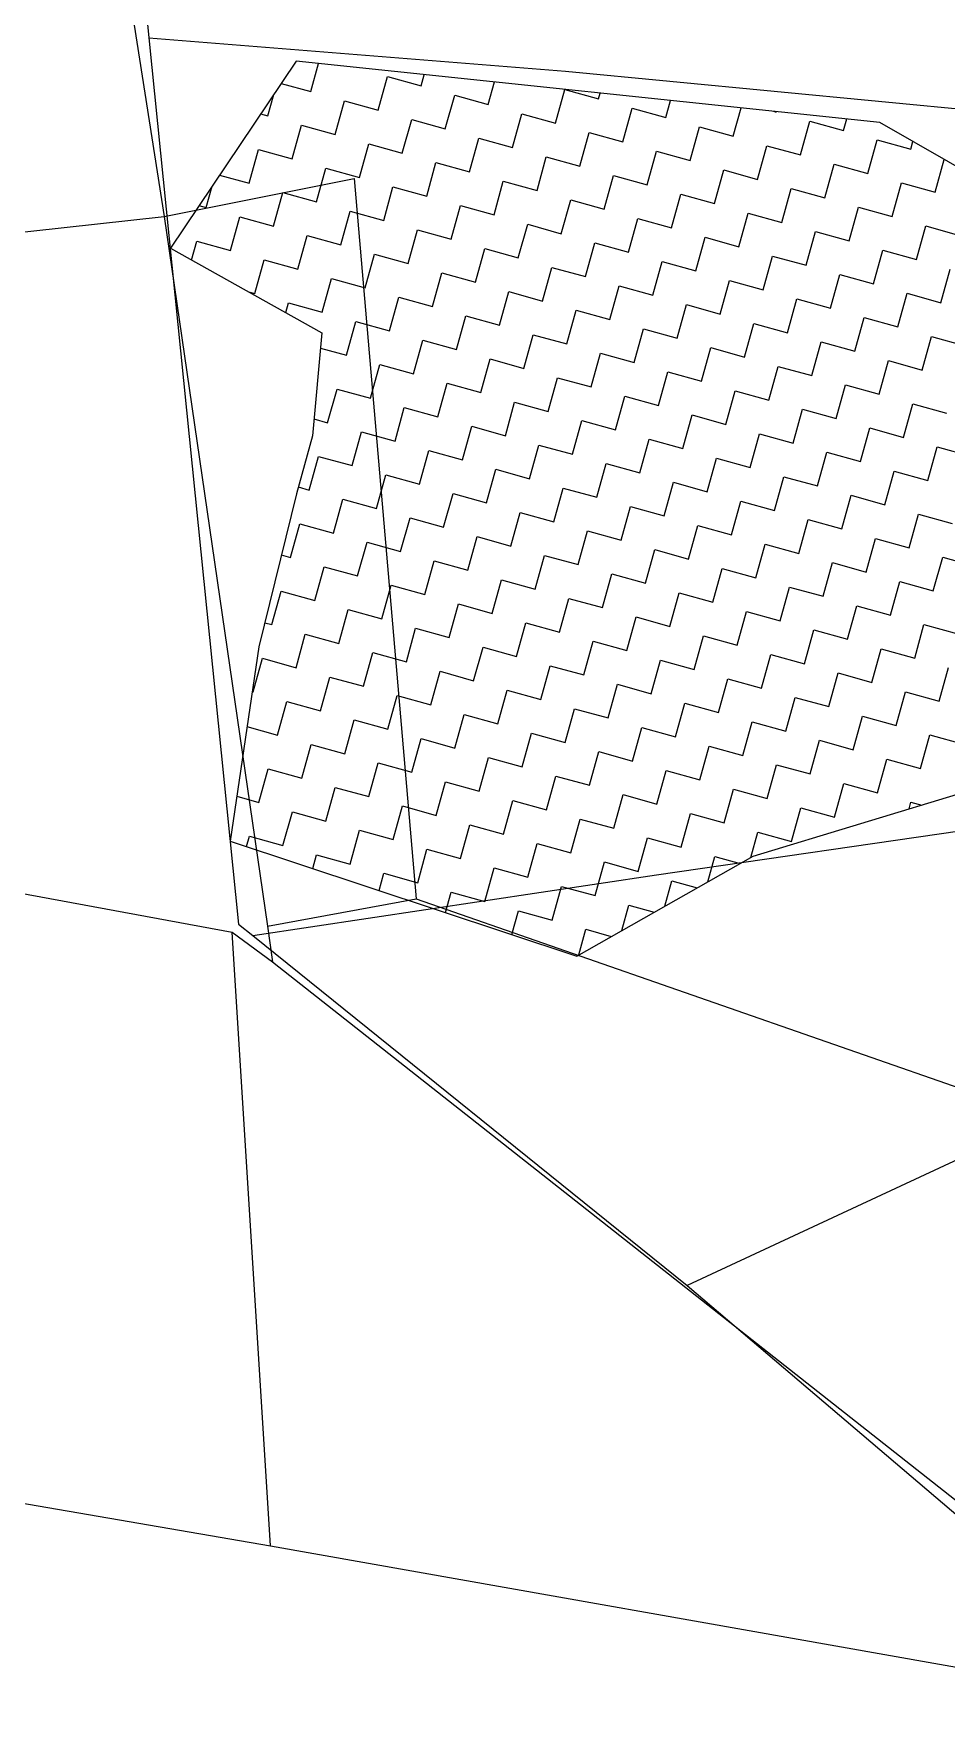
# Model space of a CAD drawing. Header units: metres. Extents: x 291974 to 293244, y 2020596 to 2023640.
# Drawn here: x 292905.9 to 292971.3, y 2022015.6 to 2022136 of the extents above; entities that cross this region are included whole.
import ezdxf

# ---------------------------------------------------------------- set-up
doc = ezdxf.new("R2010")
doc.units = ezdxf.units.M
doc.header["$MEASUREMENT"] = 0
for name, color, linetype in [('OFF', 1, 'Continuous'), ('POLY_HATCH', 12, 'Continuous'), ('POLY_PARCEL', 6, 'Continuous')]:
    doc.layers.add(name, color=color, linetype=linetype)

msp = doc.modelspace()

# ---------------------------------------------------------------- linework, layer by layer
at = {"layer": 'OFF'}
for p, q in [((292928.82, 2022125.65), (292933.26, 2022074.09)), ((292933.26, 2022074.09), (292984.39, 2022056.31))]:
    msp.add_line(p, q, dxfattribs=at)
at = {"layer": 'POLY_HATCH'}
for p, q in [((292924.67, 2022134.05), (292915.66, 2022120.67)), ((292966.49, 2022129.68), (292924.67, 2022134.05)), ((292986.08, 2022118.4), (292966.49, 2022129.68)), ((292915.66, 2022120.67), (292926.51, 2022114.62)), ((292926.51, 2022114.62), (292925.84, 2022107.24)), ((292925.84, 2022107.24), (292924.69, 2022103.09)), ((292924.69, 2022103.09), (292921.99, 2022092.14)), ((292921.99, 2022092.14), (292919.94, 2022078.23)), ((292957.42, 2022077.15), (292972.83, 2022081.82)), ((292919.94, 2022078.23), (292944.77, 2022069.99)), ((292944.77, 2022069.99), (292957.42, 2022077.15))]:
    msp.add_line(p, q, dxfattribs=at)
at = {"layer": 'POLY_HATCH', "linetype": 'Continuous'}
for p, q in [((292925.72, 2022131.88), (292926.28, 2022133.89)), ((292930.54, 2022130.55), (292931.21, 2022132.96)), ((292931.21, 2022132.96), (292933.62, 2022132.29)), ((292933.62, 2022132.29), (292933.84, 2022133.09)), ((292923.6, 2022132.47), (292925.72, 2022131.88)), ((292938.44, 2022130.95), (292938.89, 2022132.57)), ((292943.26, 2022129.61), (292943.93, 2022132.03)), ((292943.93, 2022132.03), (292946.34, 2022131.36)), ((292946.34, 2022131.36), (292946.46, 2022131.77)), ((292922.64, 2022130.14), (292923.07, 2022131.67)), ((292927.46, 2022128.81), (292928.13, 2022131.22)), ((292928.13, 2022131.22), (292930.54, 2022130.55)), ((292935.36, 2022129.21), (292936.03, 2022131.62)), ((292936.03, 2022131.62), (292938.44, 2022130.95)), ((292948.08, 2022128.28), (292948.75, 2022130.69)), ((292948.75, 2022130.69), (292951.16, 2022130.02)), ((292951.16, 2022130.02), (292951.5, 2022131.25)), ((292955.98, 2022128.68), (292956.55, 2022130.72)), ((292922.13, 2022130.28), (292922.64, 2022130.14)), ((292924.38, 2022127.06), (292925.05, 2022129.47)), ((292925.05, 2022129.47), (292927.46, 2022128.81)), ((292932.28, 2022127.47), (292932.95, 2022129.88)), ((292932.95, 2022129.88), (292935.36, 2022129.21)), ((292940.18, 2022127.87), (292940.85, 2022130.28)), ((292940.85, 2022130.28), (292943.26, 2022129.61)), ((292952.9, 2022126.94), (292953.57, 2022129.35)), ((292953.57, 2022129.35), (292955.98, 2022128.68)), ((292958.88, 2022130.48), (292959.06, 2022130.42)), ((292959.06, 2022130.42), (292959.07, 2022130.46)), ((292960.8, 2022127.35), (292961.47, 2022129.76)), ((292961.47, 2022129.76), (292963.88, 2022129.09)), ((292963.88, 2022129.09), (292964.12, 2022129.93)), ((292929.2, 2022125.73), (292929.87, 2022128.14)), ((292929.87, 2022128.14), (292932.28, 2022127.47)), ((292937.1, 2022126.13), (292937.77, 2022128.54)), ((292937.77, 2022128.54), (292940.18, 2022127.87)), ((292945, 2022126.54), (292945.67, 2022128.95)), ((292945.67, 2022128.95), (292948.08, 2022128.28)), ((292965.62, 2022126.01), (292966.29, 2022128.42)), ((292966.29, 2022128.42), (292968.7, 2022127.75)), ((292968.7, 2022127.75), (292968.86, 2022128.31)), ((292921.3, 2022125.32), (292921.97, 2022127.73)), ((292921.97, 2022127.73), (292924.38, 2022127.06)), ((292941.93, 2022124.79), (292942.59, 2022127.2)), ((292942.59, 2022127.2), (292945, 2022126.54)), ((292949.83, 2022125.2), (292950.49, 2022127.61)), ((292950.49, 2022127.61), (292952.9, 2022126.94)), ((292957.72, 2022125.6), (292958.39, 2022128.01)), ((292958.39, 2022128.01), (292960.8, 2022127.35)), ((292970.45, 2022124.67), (292971.1, 2022127.02)), ((292919.18, 2022125.91), (292921.3, 2022125.32)), ((292926.13, 2022123.98), (292926.79, 2022126.39)), ((292926.79, 2022126.39), (292929.2, 2022125.73)), ((292934.03, 2022124.39), (292934.69, 2022126.8)), ((292934.69, 2022126.8), (292937.1, 2022126.13)), ((292946.75, 2022123.46), (292947.41, 2022125.87)), ((292947.41, 2022125.87), (292949.83, 2022125.2)), ((292954.65, 2022123.86), (292955.31, 2022126.27)), ((292955.31, 2022126.27), (292957.72, 2022125.6)), ((292962.55, 2022124.27), (292963.21, 2022126.68)), ((292963.21, 2022126.68), (292965.62, 2022126.01)), ((292918.23, 2022123.58), (292918.65, 2022125.12)), ((292923.05, 2022122.24), (292923.71, 2022124.65)), ((292923.71, 2022124.65), (292926.13, 2022123.98)), ((292930.95, 2022122.65), (292931.61, 2022125.06)), ((292931.61, 2022125.06), (292934.03, 2022124.39)), ((292938.85, 2022123.05), (292939.51, 2022125.46)), ((292939.51, 2022125.46), (292941.93, 2022124.79)), ((292951.57, 2022122.12), (292952.24, 2022124.53)), ((292952.24, 2022124.53), (292954.65, 2022123.86)), ((292959.47, 2022122.52), (292960.14, 2022124.94)), ((292960.14, 2022124.94), (292962.55, 2022124.27)), ((292967.37, 2022122.93), (292968.04, 2022125.34)), ((292968.04, 2022125.34), (292970.45, 2022124.67)), ((292917.71, 2022123.72), (292918.23, 2022123.58)), ((292927.87, 2022120.91), (292928.54, 2022123.32)), ((292928.54, 2022123.32), (292930.95, 2022122.65)), ((292935.77, 2022121.31), (292936.44, 2022123.72)), ((292936.44, 2022123.72), (292938.85, 2022123.05)), ((292943.67, 2022121.71), (292944.34, 2022124.13)), ((292944.34, 2022124.13), (292946.75, 2022123.46)), ((292964.29, 2022121.19), (292964.96, 2022123.6)), ((292964.96, 2022123.6), (292967.37, 2022122.93)), ((292919.97, 2022120.5), (292920.64, 2022122.91)), ((292920.64, 2022122.91), (292923.05, 2022122.24)), ((292940.59, 2022119.97), (292941.26, 2022122.38)), ((292941.26, 2022122.38), (292943.67, 2022121.71)), ((292948.49, 2022120.38), (292949.16, 2022122.79)), ((292949.16, 2022122.79), (292951.57, 2022122.12)), ((292956.39, 2022120.78), (292957.06, 2022123.19)), ((292957.06, 2022123.19), (292959.47, 2022122.52)), ((292969.11, 2022119.85), (292969.78, 2022122.26)), ((292969.78, 2022122.26), (292972.19, 2022121.59)), ((292917.18, 2022119.82), (292917.56, 2022121.17)), ((292917.56, 2022121.17), (292919.97, 2022120.5)), ((292924.79, 2022119.16), (292925.46, 2022121.57)), ((292925.46, 2022121.57), (292927.87, 2022120.91)), ((292932.69, 2022119.57), (292933.36, 2022121.98)), ((292933.36, 2022121.98), (292935.77, 2022121.31)), ((292945.41, 2022118.64), (292946.08, 2022121.05)), ((292946.08, 2022121.05), (292948.49, 2022120.38)), ((292953.31, 2022119.04), (292953.98, 2022121.45)), ((292953.98, 2022121.45), (292956.39, 2022120.78)), ((292961.21, 2022119.45), (292961.88, 2022121.86)), ((292961.88, 2022121.86), (292964.29, 2022121.19)), ((292921.71, 2022117.42), (292922.38, 2022119.83)), ((292922.38, 2022119.83), (292924.79, 2022119.16)), ((292929.61, 2022117.83), (292930.28, 2022120.24)), ((292930.28, 2022120.24), (292932.69, 2022119.57)), ((292937.51, 2022118.23), (292938.18, 2022120.64)), ((292938.18, 2022120.64), (292940.59, 2022119.97)), ((292950.23, 2022117.3), (292950.9, 2022119.71)), ((292950.9, 2022119.71), (292953.31, 2022119.04)), ((292958.13, 2022117.7), (292958.8, 2022120.11)), ((292958.8, 2022120.11), (292961.21, 2022119.45)), ((292966.03, 2022118.11), (292966.7, 2022120.52)), ((292966.7, 2022120.52), (292969.11, 2022119.85)), ((292926.53, 2022116.08), (292927.2, 2022118.49)), ((292927.2, 2022118.49), (292929.61, 2022117.83)), ((292934.43, 2022116.49), (292935.1, 2022118.9)), ((292935.1, 2022118.9), (292937.51, 2022118.23)), ((292942.33, 2022116.89), (292943, 2022119.3)), ((292943, 2022119.3), (292945.41, 2022118.64)), ((292962.95, 2022116.37), (292963.62, 2022118.78)), ((292963.62, 2022118.78), (292966.03, 2022118.11)), ((292970.85, 2022116.77), (292971.52, 2022119.18)), ((292921.27, 2022117.54), (292921.71, 2022117.42)), ((292939.25, 2022115.15), (292939.92, 2022117.56)), ((292939.92, 2022117.56), (292942.33, 2022116.89)), ((292947.15, 2022115.56), (292947.82, 2022117.97)), ((292947.82, 2022117.97), (292950.23, 2022117.3)), ((292955.05, 2022115.96), (292955.72, 2022118.37)), ((292955.72, 2022118.37), (292958.13, 2022117.7)), ((292967.77, 2022115.03), (292968.44, 2022117.44)), ((292968.44, 2022117.44), (292970.85, 2022116.77)), ((292923.93, 2022116.06), (292924.12, 2022116.75)), ((292924.12, 2022116.75), (292926.53, 2022116.08)), ((292931.35, 2022114.75), (292932.02, 2022117.16)), ((292932.02, 2022117.16), (292934.43, 2022116.49)), ((292944.07, 2022113.82), (292944.74, 2022116.23)), ((292944.74, 2022116.23), (292947.15, 2022115.56)), ((292951.97, 2022114.22), (292952.64, 2022116.63)), ((292952.64, 2022116.63), (292955.05, 2022115.96)), ((292959.87, 2022114.62), (292960.54, 2022117.04)), ((292960.54, 2022117.04), (292962.95, 2022116.37)), ((292928.27, 2022113.01), (292928.94, 2022115.42)), ((292928.94, 2022115.42), (292931.35, 2022114.75)), ((292936.17, 2022113.41), (292936.84, 2022115.82)), ((292936.84, 2022115.82), (292939.25, 2022115.15)), ((292948.89, 2022112.48), (292949.56, 2022114.89)), ((292949.56, 2022114.89), (292951.97, 2022114.22)), ((292956.79, 2022112.88), (292957.46, 2022115.29)), ((292957.46, 2022115.29), (292959.87, 2022114.62)), ((292964.69, 2022113.29), (292965.36, 2022115.7)), ((292965.36, 2022115.7), (292967.77, 2022115.03)), ((292933.09, 2022111.67), (292933.76, 2022114.08)), ((292933.76, 2022114.08), (292936.17, 2022113.41)), ((292940.99, 2022112.07), (292941.66, 2022114.48)), ((292941.66, 2022114.48), (292944.07, 2022113.82)), ((292961.61, 2022111.55), (292962.28, 2022113.96)), ((292962.28, 2022113.96), (292964.69, 2022113.29)), ((292969.51, 2022111.95), (292970.18, 2022114.36)), ((292970.18, 2022114.36), (292972.59, 2022113.69)), ((292926.41, 2022113.52), (292928.27, 2022113.01)), ((292937.91, 2022110.33), (292938.58, 2022112.74)), ((292938.58, 2022112.74), (292940.99, 2022112.07)), ((292945.81, 2022110.74), (292946.48, 2022113.15)), ((292946.48, 2022113.15), (292948.89, 2022112.48)), ((292953.71, 2022111.14), (292954.38, 2022113.55)), ((292954.38, 2022113.55), (292956.79, 2022112.88)), ((292966.43, 2022110.21), (292967.1, 2022112.62)), ((292967.1, 2022112.62), (292969.51, 2022111.95)), ((292930.01, 2022109.93), (292930.68, 2022112.34)), ((292930.68, 2022112.34), (292933.09, 2022111.67)), ((292942.73, 2022108.99), (292943.4, 2022111.4)), ((292943.4, 2022111.4), (292945.81, 2022110.74)), ((292950.63, 2022109.4), (292951.3, 2022111.81)), ((292951.3, 2022111.81), (292953.71, 2022111.14)), ((292958.53, 2022109.8), (292959.2, 2022112.21)), ((292959.2, 2022112.21), (292961.61, 2022111.55)), ((292926.93, 2022108.18), (292927.6, 2022110.59)), ((292927.6, 2022110.59), (292930.01, 2022109.93)), ((292934.83, 2022108.59), (292935.5, 2022111)), ((292935.5, 2022111), (292937.91, 2022110.33)), ((292947.56, 2022107.66), (292948.22, 2022110.07)), ((292948.22, 2022110.07), (292950.63, 2022109.4)), ((292955.46, 2022108.06), (292956.12, 2022110.47)), ((292956.12, 2022110.47), (292958.53, 2022109.8)), ((292963.36, 2022108.47), (292964.02, 2022110.88)), ((292964.02, 2022110.88), (292966.43, 2022110.21)), ((292931.76, 2022106.85), (292932.42, 2022109.26)), ((292932.42, 2022109.26), (292934.83, 2022108.59)), ((292939.66, 2022107.25), (292940.32, 2022109.66)), ((292940.32, 2022109.66), (292942.73, 2022108.99)), ((292960.28, 2022106.72), (292960.95, 2022109.14)), ((292960.95, 2022109.14), (292963.36, 2022108.47)), ((292968.18, 2022107.13), (292968.85, 2022109.54)), ((292968.85, 2022109.54), (292971.26, 2022108.87)), ((292925.95, 2022108.46), (292926.93, 2022108.18)), ((292936.58, 2022105.51), (292937.25, 2022107.92)), ((292937.25, 2022107.92), (292939.66, 2022107.25)), ((292944.48, 2022105.92), (292945.15, 2022108.33)), ((292945.15, 2022108.33), (292947.56, 2022107.66)), ((292952.38, 2022106.32), (292953.05, 2022108.73)), ((292953.05, 2022108.73), (292955.46, 2022108.06)), ((292965.1, 2022105.39), (292965.77, 2022107.8)), ((292965.77, 2022107.8), (292968.18, 2022107.13)), ((292928.68, 2022105.11), (292929.35, 2022107.52)), ((292929.35, 2022107.52), (292931.76, 2022106.85)), ((292941.4, 2022104.17), (292942.07, 2022106.58)), ((292942.07, 2022106.58), (292944.48, 2022105.92)), ((292949.3, 2022104.58), (292949.97, 2022106.99)), ((292949.97, 2022106.99), (292952.38, 2022106.32)), ((292957.2, 2022104.98), (292957.87, 2022107.39)), ((292957.87, 2022107.39), (292960.28, 2022106.72)), ((292969.92, 2022104.05), (292970.59, 2022106.46)), ((292970.59, 2022106.46), (292973, 2022105.79)), ((292925.6, 2022103.36), (292926.27, 2022105.77)), ((292926.27, 2022105.77), (292928.68, 2022105.11)), ((292933.5, 2022103.77), (292934.17, 2022106.18)), ((292934.17, 2022106.18), (292936.58, 2022105.51)), ((292946.22, 2022102.84), (292946.89, 2022105.25)), ((292946.89, 2022105.25), (292949.3, 2022104.58)), ((292954.12, 2022103.24), (292954.79, 2022105.65)), ((292954.79, 2022105.65), (292957.2, 2022104.98)), ((292962.02, 2022103.65), (292962.69, 2022106.06)), ((292962.69, 2022106.06), (292965.1, 2022105.39)), ((292930.42, 2022102.03), (292931.09, 2022104.44)), ((292931.09, 2022104.44), (292933.5, 2022103.77)), ((292938.32, 2022102.43), (292938.99, 2022104.84)), ((292938.99, 2022104.84), (292941.4, 2022104.17)), ((292958.94, 2022101.9), (292959.61, 2022104.31)), ((292959.61, 2022104.31), (292962.02, 2022103.65)), ((292966.84, 2022102.31), (292967.51, 2022104.72)), ((292967.51, 2022104.72), (292969.92, 2022104.05)), ((292924.82, 2022103.58), (292925.6, 2022103.36)), ((292935.24, 2022100.69), (292935.91, 2022103.1)), ((292935.91, 2022103.1), (292938.32, 2022102.43)), ((292943.14, 2022101.09), (292943.81, 2022103.5)), ((292943.81, 2022103.5), (292946.22, 2022102.84)), ((292951.04, 2022101.5), (292951.71, 2022103.91)), ((292951.71, 2022103.91), (292954.12, 2022103.24)), ((292963.76, 2022100.57), (292964.43, 2022102.98)), ((292964.43, 2022102.98), (292966.84, 2022102.31)), ((292927.34, 2022100.28), (292928.01, 2022102.7)), ((292928.01, 2022102.7), (292930.42, 2022102.03)), ((292940.06, 2022099.35), (292940.73, 2022101.76)), ((292940.73, 2022101.76), (292943.14, 2022101.09)), ((292947.96, 2022099.76), (292948.63, 2022102.17)), ((292948.63, 2022102.17), (292951.04, 2022101.5)), ((292955.86, 2022100.16), (292956.53, 2022102.57)), ((292956.53, 2022102.57), (292958.94, 2022101.9)), ((292968.58, 2022099.23), (292969.25, 2022101.64)), ((292969.25, 2022101.64), (292971.66, 2022100.97)), ((292924.26, 2022098.54), (292924.93, 2022100.95)), ((292924.93, 2022100.95), (292927.34, 2022100.28)), ((292932.16, 2022098.95), (292932.83, 2022101.36)), ((292932.83, 2022101.36), (292935.24, 2022100.69)), ((292944.88, 2022098.02), (292945.55, 2022100.43)), ((292945.55, 2022100.43), (292947.96, 2022099.76)), ((292952.78, 2022098.42), (292953.45, 2022100.83)), ((292953.45, 2022100.83), (292955.86, 2022100.16)), ((292960.68, 2022098.82), (292961.35, 2022101.24)), ((292961.35, 2022101.24), (292963.76, 2022100.57)), ((292929.08, 2022097.21), (292929.75, 2022099.62)), ((292929.75, 2022099.62), (292932.16, 2022098.95)), ((292936.98, 2022097.61), (292937.65, 2022100.02)), ((292937.65, 2022100.02), (292940.06, 2022099.35)), ((292957.6, 2022097.08), (292958.27, 2022099.49)), ((292958.27, 2022099.49), (292960.68, 2022098.82)), ((292965.5, 2022097.49), (292966.17, 2022099.9)), ((292966.17, 2022099.9), (292968.58, 2022099.23)), ((292923.61, 2022098.72), (292924.26, 2022098.54)), ((292933.9, 2022095.87), (292934.57, 2022098.28)), ((292934.57, 2022098.28), (292936.98, 2022097.61)), ((292941.8, 2022096.27), (292942.47, 2022098.68)), ((292942.47, 2022098.68), (292944.88, 2022098.02)), ((292949.7, 2022096.68), (292950.37, 2022099.09)), ((292950.37, 2022099.09), (292952.78, 2022098.42)), ((292962.42, 2022095.75), (292963.09, 2022098.16)), ((292963.09, 2022098.16), (292965.5, 2022097.49)), ((292970.32, 2022096.15), (292970.99, 2022098.56)), ((292970.99, 2022098.56), (292973.4, 2022097.89)), ((292926, 2022095.46), (292926.67, 2022097.87)), ((292926.67, 2022097.87), (292929.08, 2022097.21)), ((292938.72, 2022094.53), (292939.39, 2022096.94)), ((292939.39, 2022096.94), (292941.8, 2022096.27)), ((292946.62, 2022094.94), (292947.29, 2022097.35)), ((292947.29, 2022097.35), (292949.7, 2022096.68)), ((292954.52, 2022095.34), (292955.19, 2022097.75)), ((292955.19, 2022097.75), (292957.6, 2022097.08)), ((292967.24, 2022094.41), (292967.91, 2022096.82)), ((292967.91, 2022096.82), (292970.32, 2022096.15)), ((292922.92, 2022093.72), (292923.59, 2022096.13)), ((292923.59, 2022096.13), (292926, 2022095.46)), ((292930.82, 2022094.13), (292931.49, 2022096.54)), ((292931.49, 2022096.54), (292933.9, 2022095.87)), ((292943.54, 2022093.19), (292944.21, 2022095.6)), ((292944.21, 2022095.6), (292946.62, 2022094.94)), ((292951.44, 2022093.6), (292952.11, 2022096.01)), ((292952.11, 2022096.01), (292954.52, 2022095.34)), ((292959.34, 2022094), (292960.01, 2022096.41)), ((292960.01, 2022096.41), (292962.42, 2022095.75)), ((292927.74, 2022092.38), (292928.41, 2022094.8)), ((292928.41, 2022094.8), (292930.82, 2022094.13)), ((292935.64, 2022092.79), (292936.31, 2022095.2)), ((292936.31, 2022095.2), (292938.72, 2022094.53)), ((292956.27, 2022092.26), (292956.93, 2022094.67)), ((292956.93, 2022094.67), (292959.34, 2022094)), ((292964.17, 2022092.67), (292964.83, 2022095.08)), ((292964.83, 2022095.08), (292967.24, 2022094.41)), ((292922.42, 2022093.86), (292922.92, 2022093.72)), ((292932.57, 2022091.05), (292933.23, 2022093.46)), ((292933.23, 2022093.46), (292935.64, 2022092.79)), ((292940.47, 2022091.45), (292941.13, 2022093.86)), ((292941.13, 2022093.86), (292943.54, 2022093.19)), ((292948.37, 2022091.86), (292949.03, 2022094.27)), ((292949.03, 2022094.27), (292951.44, 2022093.6)), ((292961.09, 2022090.92), (292961.75, 2022093.34)), ((292961.75, 2022093.34), (292964.17, 2022092.67)), ((292968.99, 2022091.33), (292969.65, 2022093.74)), ((292969.65, 2022093.74), (292972.07, 2022093.07)), ((292924.67, 2022090.64), (292925.33, 2022093.05)), ((292925.33, 2022093.05), (292927.74, 2022092.38)), ((292937.39, 2022089.71), (292938.06, 2022092.12)), ((292938.06, 2022092.12), (292940.47, 2022091.45)), ((292945.29, 2022090.12), (292945.95, 2022092.53)), ((292945.95, 2022092.53), (292948.37, 2022091.86)), ((292953.19, 2022090.52), (292953.85, 2022092.93)), ((292953.85, 2022092.93), (292956.27, 2022092.26)), ((292965.91, 2022089.59), (292966.58, 2022092)), ((292966.58, 2022092), (292968.99, 2022091.33)), ((292921.59, 2022088.9), (292922.26, 2022091.31)), ((292922.26, 2022091.31), (292924.67, 2022090.64)), ((292929.49, 2022089.31), (292930.16, 2022091.72)), ((292930.16, 2022091.72), (292932.57, 2022091.05)), ((292950.11, 2022088.78), (292950.78, 2022091.19)), ((292950.78, 2022091.19), (292953.19, 2022090.52)), ((292958.01, 2022089.18), (292958.68, 2022091.59)), ((292958.68, 2022091.59), (292961.09, 2022090.92)), ((292926.41, 2022087.56), (292927.08, 2022089.97)), ((292927.08, 2022089.97), (292929.49, 2022089.31)), ((292934.31, 2022087.97), (292934.98, 2022090.38)), ((292934.98, 2022090.38), (292937.39, 2022089.71)), ((292942.21, 2022088.37), (292942.88, 2022090.78)), ((292942.88, 2022090.78), (292945.29, 2022090.12)), ((292954.93, 2022087.44), (292955.6, 2022089.85)), ((292955.6, 2022089.85), (292958.01, 2022089.18)), ((292962.83, 2022087.85), (292963.5, 2022090.26)), ((292963.5, 2022090.26), (292965.91, 2022089.59)), ((292970.73, 2022088.25), (292971.4, 2022090.66)), ((292921.52, 2022088.92), (292921.59, 2022088.9)), ((292931.23, 2022086.23), (292931.9, 2022088.64)), ((292931.9, 2022088.64), (292934.31, 2022087.97)), ((292939.13, 2022086.63), (292939.8, 2022089.04)), ((292939.8, 2022089.04), (292942.21, 2022088.37)), ((292947.03, 2022087.04), (292947.7, 2022089.45)), ((292947.7, 2022089.45), (292950.11, 2022088.78)), ((292959.75, 2022086.1), (292960.42, 2022088.51)), ((292960.42, 2022088.51), (292962.83, 2022087.85)), ((292967.65, 2022086.51), (292968.32, 2022088.92)), ((292968.32, 2022088.92), (292970.73, 2022088.25)), ((292923.33, 2022085.82), (292924, 2022088.23)), ((292924, 2022088.23), (292926.41, 2022087.56)), ((292936.05, 2022084.89), (292936.72, 2022087.3)), ((292936.72, 2022087.3), (292939.13, 2022086.63)), ((292943.95, 2022085.29), (292944.62, 2022087.7)), ((292944.62, 2022087.7), (292947.03, 2022087.04)), ((292951.85, 2022085.7), (292952.52, 2022088.11)), ((292952.52, 2022088.11), (292954.93, 2022087.44)), ((292964.57, 2022084.77), (292965.24, 2022087.18)), ((292965.24, 2022087.18), (292967.65, 2022086.51)), ((292921.15, 2022086.43), (292923.33, 2022085.82)), ((292928.15, 2022084.48), (292928.82, 2022086.9)), ((292928.82, 2022086.9), (292931.23, 2022086.23)), ((292948.77, 2022083.96), (292949.44, 2022086.37)), ((292949.44, 2022086.37), (292951.85, 2022085.7)), ((292956.67, 2022084.36), (292957.34, 2022086.77)), ((292957.34, 2022086.77), (292959.75, 2022086.1)), ((292925.07, 2022082.74), (292925.74, 2022085.15)), ((292925.74, 2022085.15), (292928.15, 2022084.48)), ((292932.97, 2022083.15), (292933.64, 2022085.56)), ((292933.64, 2022085.56), (292936.05, 2022084.89)), ((292940.87, 2022083.55), (292941.54, 2022085.96)), ((292941.54, 2022085.96), (292943.95, 2022085.29)), ((292953.59, 2022082.62), (292954.26, 2022085.03)), ((292954.26, 2022085.03), (292956.67, 2022084.36)), ((292961.49, 2022083.03), (292962.16, 2022085.44)), ((292962.16, 2022085.44), (292964.57, 2022084.77)), ((292969.39, 2022083.43), (292970.06, 2022085.84)), ((292970.06, 2022085.84), (292972.47, 2022085.17)), ((292929.89, 2022081.41), (292930.56, 2022083.82)), ((292930.56, 2022083.82), (292932.97, 2022083.15)), ((292937.79, 2022081.81), (292938.46, 2022084.22)), ((292938.46, 2022084.22), (292940.87, 2022083.55)), ((292945.69, 2022082.22), (292946.36, 2022084.63)), ((292946.36, 2022084.63), (292948.77, 2022083.96)), ((292958.41, 2022081.28), (292959.08, 2022083.69)), ((292959.08, 2022083.69), (292961.49, 2022083.03)), ((292966.31, 2022081.69), (292966.98, 2022084.1)), ((292966.98, 2022084.1), (292969.39, 2022083.43)), ((292921.99, 2022081), (292922.66, 2022083.41)), ((292922.66, 2022083.41), (292925.07, 2022082.74)), ((292934.71, 2022080.07), (292935.38, 2022082.48)), ((292935.38, 2022082.48), (292937.79, 2022081.81)), ((292942.61, 2022080.47), (292943.28, 2022082.88)), ((292943.28, 2022082.88), (292945.69, 2022082.22)), ((292950.51, 2022080.88), (292951.18, 2022083.29)), ((292951.18, 2022083.29), (292953.59, 2022082.62)), ((292920.42, 2022081.44), (292921.99, 2022081)), ((292926.81, 2022079.66), (292927.48, 2022082.07)), ((292927.48, 2022082.07), (292929.89, 2022081.41)), ((292947.43, 2022079.14), (292948.1, 2022081.55)), ((292948.1, 2022081.55), (292950.51, 2022080.88)), ((292955.33, 2022079.54), (292956, 2022081.95)), ((292956, 2022081.95), (292958.41, 2022081.28)), ((292963.23, 2022079.95), (292963.9, 2022082.36)), ((292963.9, 2022082.36), (292966.31, 2022081.69)), ((292923.73, 2022077.92), (292924.4, 2022080.33)), ((292924.4, 2022080.33), (292926.81, 2022079.66)), ((292931.63, 2022078.33), (292932.3, 2022080.74)), ((292932.3, 2022080.74), (292934.71, 2022080.07)), ((292939.53, 2022078.73), (292940.2, 2022081.14)), ((292940.2, 2022081.14), (292942.61, 2022080.47)), ((292952.25, 2022077.8), (292952.92, 2022080.21)), ((292952.92, 2022080.21), (292955.33, 2022079.54)), ((292960.15, 2022078.2), (292960.82, 2022080.61)), ((292960.82, 2022080.61), (292963.23, 2022079.95)), ((292968.59, 2022080.53), (292968.72, 2022081.02)), ((292968.72, 2022081.02), (292969.49, 2022080.81)), ((292928.55, 2022076.58), (292929.22, 2022079)), ((292929.22, 2022079), (292931.63, 2022078.33)), ((292936.45, 2022076.99), (292937.12, 2022079.4)), ((292937.12, 2022079.4), (292939.53, 2022078.73)), ((292944.35, 2022077.39), (292945.02, 2022079.8)), ((292945.02, 2022079.8), (292947.43, 2022079.14)), ((292957.24, 2022077.04), (292957.74, 2022078.87)), ((292957.74, 2022078.87), (292960.15, 2022078.2)), ((292921.12, 2022077.84), (292921.32, 2022078.59)), ((292921.32, 2022078.59), (292923.73, 2022077.92)), ((292933.38, 2022075.25), (292934.04, 2022077.66)), ((292934.04, 2022077.66), (292936.45, 2022076.99)), ((292941.28, 2022075.65), (292941.94, 2022078.06)), ((292941.94, 2022078.06), (292944.35, 2022077.39)), ((292949.18, 2022076.06), (292949.84, 2022078.47)), ((292949.84, 2022078.47), (292952.25, 2022077.8)), ((292925.87, 2022076.27), (292926.14, 2022077.25)), ((292926.14, 2022077.25), (292928.55, 2022076.58)), ((292946.1, 2022074.32), (292946.76, 2022076.73)), ((292946.76, 2022076.73), (292949.18, 2022076.06)), ((292954.16, 2022075.3), (292954.66, 2022077.13)), ((292954.66, 2022077.13), (292956.49, 2022076.62)), ((292930.62, 2022074.69), (292930.96, 2022075.92)), ((292930.96, 2022075.92), (292933.38, 2022075.25)), ((292938.2, 2022073.91), (292938.86, 2022076.32)), ((292938.86, 2022076.32), (292941.28, 2022075.65)), ((292951.08, 2022073.56), (292951.59, 2022075.39)), ((292951.59, 2022075.39), (292953.41, 2022074.88)), ((292935.38, 2022073.11), (292935.79, 2022074.58)), ((292935.79, 2022074.58), (292938.2, 2022073.91)), ((292943.02, 2022072.57), (292943.69, 2022074.98)), ((292943.69, 2022074.98), (292946.1, 2022074.32)), ((292940.13, 2022071.53), (292940.61, 2022073.24)), ((292940.61, 2022073.24), (292943.02, 2022072.57)), ((292948, 2022071.82), (292948.51, 2022073.65)), ((292948.51, 2022073.65), (292950.33, 2022073.14)), ((292944.92, 2022070.08), (292945.43, 2022071.91)), ((292945.43, 2022071.91), (292947.25, 2022071.4))]:
    msp.add_line(p, q, dxfattribs=at)
at = {"layer": 'POLY_PARCEL'}
for p, q in [((292909.73, 2022177.15), (292914.13, 2022135.74)), ((292907.23, 2022173.88), (292915.23, 2022122.95)), ((292914.13, 2022135.74), (292943.97, 2022133.34)), ((292914.13, 2022135.74), (292920.55, 2022072.27)), ((292943.97, 2022133.34), (292986.02, 2022129.33)), ((292915.23, 2022122.95), (292928.82, 2022125.65)), ((292875.43, 2022118.53), (292915.23, 2022122.95)), ((292915.23, 2022122.95), (292922.62, 2022072.14)), ((292950.48, 2022075.8), (292987.68, 2022081.2)), ((292878.32, 2022079.4), (292920.09, 2022071.71)), ((292921.56, 2022071.46), (292950.48, 2022075.8)), ((292922.62, 2022072.14), (292933.26, 2022074.09)), ((292920.09, 2022071.71), (292922.99, 2022069.58)), ((292922.83, 2022027.77), (292920.09, 2022071.71)), ((292920.55, 2022072.27), (292921.56, 2022071.46)), ((292922.62, 2022072.14), (292922.99, 2022069.58)), ((293007.72, 2022072.02), (292952.68, 2022046.42)), ((292921.56, 2022071.46), (292952.68, 2022046.42)), ((292922.99, 2022069.58), (292987.84, 2022018.49)), ((292952.68, 2022046.42), (292988.27, 2022016.14)), ((292840.24, 2022041.99), (292922.83, 2022027.77)), ((292922.83, 2022027.77), (292991.46, 2022015.64))]:
    msp.add_line(p, q, dxfattribs=at)

doc.saveas('drawing.dxf')
